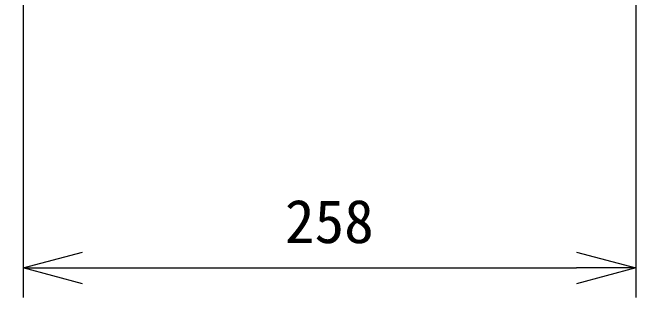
# Model space of a CAD drawing. Units: millimetres, scale not verified. Extents: x -11544 to 11819, y -1356 to 23431.
# Drawn here: x 12.96 to 39.92, y 13.67 to 26.21 of the extents above; entities that cross this region are included whole.
import ezdxf
from ezdxf.enums import TextEntityAlignment as Align

# ---------------------------------------------------------------- set-up
doc = ezdxf.new("R2010")
doc.units = ezdxf.units.MM
doc.header["$LTSCALE"] = 0.125
doc.layers.add('0-0_0', color=7, linetype='Continuous')
doc.layers.add('0-4_SUNPO', color=7, linetype='Continuous')
doc.layers.add('0-5_GAIKEI', color=1, linetype='Continuous', lineweight=18)
doc.styles.add('ＭＳ ゴシック', font='')
doc.styles.get('ＭＳ ゴシック').set_extended_font_data('MS Gothic')

# ---------------------------------------------------------------- blocks, each defined once
blk = doc.blocks.new('_Open30')
at = {"layer": '0-0_0'}
blk.add_line((0, 0), (-1, 0), dxfattribs=at)
blk.add_lwpolyline([(-1, 0.26795), (0, 0), (-1, -0.26795)], dxfattribs=at)
blk = doc.blocks.new('D4')
at = {"layer": '0-4_SUNPO'}
for p, q in [((361.691, 322.9163), (361.691, 267.697)), ((335.8879, 286.6055), (335.8879, 267.697)), ((338.3879, 268.947), (359.191, 268.947))]:
    blk.add_line(p, q, dxfattribs=at)
at = {"layer": '0-4_SUNPO', "xscale": 2.5, "yscale": 2.5, "rotation": 180}
blk.add_blockref('_Open30', (335.8879, 268.947), dxfattribs=at)
at = {"layer": '0-4_SUNPO', "xscale": 2.5, "yscale": 2.5}
blk.add_blockref('_Open30', (361.691, 268.947), dxfattribs=at)
at = {"layer": '0-4_SUNPO', "style": 'ＭＳ ゴシック'}
blk.add_text('258', height=1.833, dxfattribs=at).set_placement((346.9144, 269.447), align=Align.BOTTOM_LEFT)

msp = doc.modelspace()

# ---------------------------------------------------------------- linework, layer by layer
at = {"layer": '0-5_GAIKEI'}
for centre, radius in [((19.7159, -76.2648), 146.8143), ((36.7688, -62.1356), 132.6849), ((18.7753, 11.6774), 58.8672), ((37.5272, 4.9057), 65.6394), ((19.2014, -20.3135), 90.6691), ((37.1765, -25.9274), 96.283), ((37.2612, -9.9473), 80.3027), ((18.596, 34.704), 35.6482), ((37.7357, 30.8041), 39.5486), ((30.2028, -319.4163), 388.9165), ((31.0406, -202.7441), 272.2412)]:
    msp.add_circle(centre, radius, dxfattribs=at)
at = {"layer": '0-5_GAIKEI', "color": 7}
for centre, radius in [((26.9348, -643.0632), 713.1818), ((30.8554, -286.8344), 356.9315)]:
    msp.add_circle(centre, radius, dxfattribs=at)

# ---------------------------------------------------------------- block references
at = {"layer": '0-4_SUNPO'}
msp.add_blockref('D4', (-322.4942, -253.4971), dxfattribs=at)

doc.saveas('drawing.dxf')
